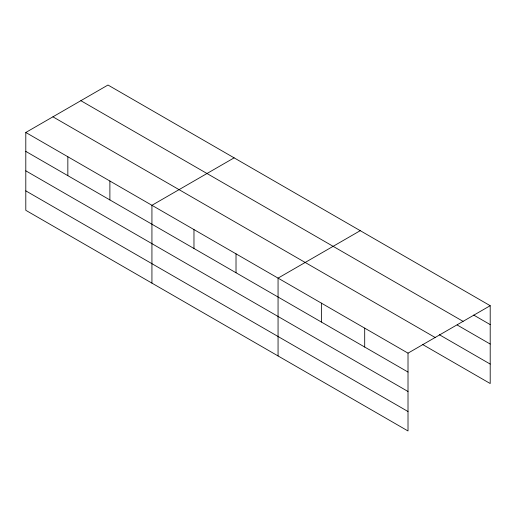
<?xml version="1.0" encoding="UTF-8"?>
<svg xmlns="http://www.w3.org/2000/svg" width="516" height="516" viewBox="0 0 516 516"><rect width="100%" height="100%" fill="white"/><g stroke="black" fill="none" stroke-linecap="round" stroke-linejoin="round"><path stroke-width="0.77" d="M25.8 132.477L408.014 353.15L408.014 430.97L25.8 210.302L25.8 132.477L107.986 85.03L490.2 305.698L490.2 383.523L422.817 344.617M234.116 157.851L151.93 205.304L151.93 283.123M360.245 230.671L278.06 278.124L278.06 355.943M408.014 353.15L490.2 305.698M473.701 315.076L490.2 324.609M80.864 100.691L463.078 321.358M457.195 324.996L490.2 344.049M439.316 334.703L490.2 364.077M52.922 116.822L435.136 337.49M25.8 151.388L408.014 372.055M25.8 170.828L408.014 391.496M25.8 190.862L408.014 411.529M364.696 328.137L364.696 347.049M321.378 303.131L321.378 322.036M236.018 253.846L236.018 272.758M193.971 229.575L193.971 248.48M109.889 181.026L109.889 199.937M67.841 156.754L67.841 175.659"/></g></svg>
